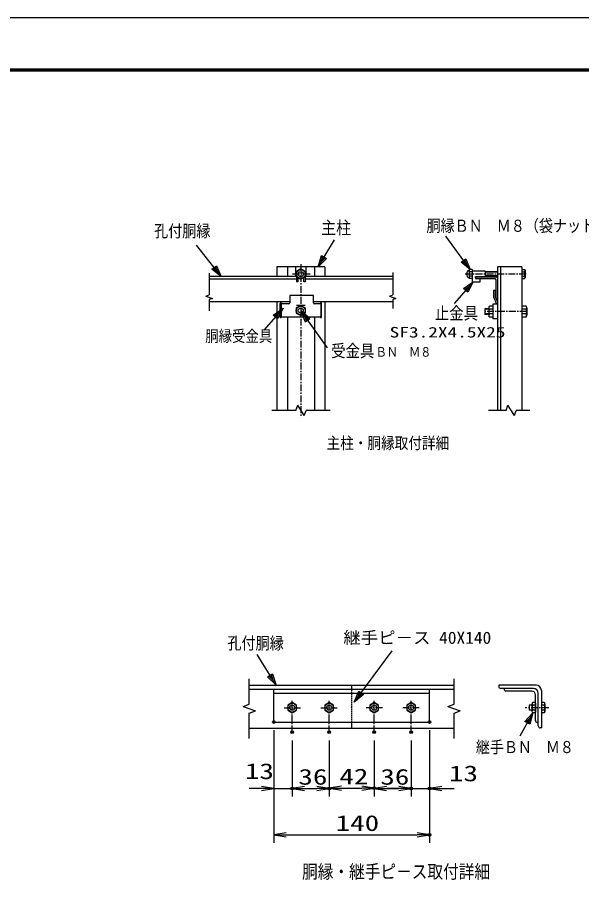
# Model space of a CAD drawing. Units: millimetres, scale not verified. Extents: x -4455 to 4455, y -3150 to 3150.
# Drawn here: x 438 to 2503, y -45 to 3150 of the extents above; entities that cross this region are included whole.
import ezdxf
from ezdxf.enums import TextEntityAlignment as Align

# ---------------------------------------------------------------- set-up
doc = ezdxf.new("R2010")
doc.units = ezdxf.units.MM
doc.header["$LTSCALE"] = 20
doc.header["$PDMODE"] = 32
doc.header["$PDSIZE"] = 10
doc.linetypes.add('USER2', pattern=[2, 1.25, -0.25, 0.25, -0.25])
doc.linetypes.add('USER3', pattern=[0.375, 0.25, -0.125])
for name, color, linetype, lineweight in [('0-0_1', 7, 'Continuous', 25), ('0-1_2', 7, 'Continuous', 25), ('0-2_0', 4, 'Continuous', 25), ('0-4_EXTCNT-LMEC0', 2, 'Continuous', 25), ('0-7_WAKU', 7, 'Continuous', 25)]:
    doc.layers.add(name, color=color, linetype=linetype, lineweight=lineweight)
doc.layers.add('0-5_DEFPOINTS', color=7, linetype='Continuous')
doc.styles.add('ＭＳ ゴシック', font='')
doc.styles.get('ＭＳ ゴシック').set_extended_font_data('MS Gothic')

# ---------------------------------------------------------------- blocks, each defined once
blk = doc.blocks.new('DARROWS')
at = {"layer": '0-2_0', "color": 2}
blk.add_line((0, 0), (-19.982, 0), dxfattribs=at)
blk.add_lwpolyline([(-20, -3.333), (0, 0), (-20, 3.333)], dxfattribs=at)
blk = doc.blocks.new('C49')
at = {"layer": '0-0_1', "color": 4}
blk.add_line((135061, 104010.5), (133661.3, 102411.8), dxfattribs=at)
blk.add_lwpolyline([(134349.7, 103516.8), (135061, 104010.5), (134665.7, 103240.2)], close=True, dxfattribs=at)
blk.add_lwpolyline([(134428.7, 103447.7), (134784.4, 103694.5), (134586.7, 103309.3)], dxfattribs=at)
blk = doc.blocks.new('C47')
at = {"layer": '0-0_1', "color": 4}
blk.add_line((116624.1, 104388.2), (114811.1, 106684), dxfattribs=at)
blk.add_lwpolyline([(116268.3, 105177.6), (116624.1, 104388.2), (115938.7, 104917.3)], close=True, dxfattribs=at)
blk.add_lwpolyline([(116185.9, 105112.5), (116363.8, 104717.8), (116021.1, 104982.3)], dxfattribs=at)
blk = doc.blocks.new('C50')
at = {"layer": '0-0_1', "color": 4}
blk.add_line((134851.1, 104894.6), (133050.8, 107334.7), dxfattribs=at)
blk.add_lwpolyline([(134521.3, 105695.2), (134851.1, 104894.6), (134183.4, 105445.9)], close=True, dxfattribs=at)
blk.add_lwpolyline([(134436.8, 105632.9), (134601.7, 105232.6), (134267.9, 105508.2)], dxfattribs=at)
blk = doc.blocks.new('C48')
at = {"layer": '0-0_1', "color": 4}
blk.add_line((123707.5, 105095.7), (124907.8, 107079.9), dxfattribs=at)
blk.add_lwpolyline([(124322, 105705.7), (123707.5, 105095.7), (123962.6, 105923.1)], close=True, dxfattribs=at)
blk.add_lwpolyline([(124232.1, 105760.1), (123924.9, 105455.1), (124052.5, 105868.8)], dxfattribs=at)

msp = doc.modelspace()

# ---------------------------------------------------------------- linework, layer by layer
at = {"layer": '0-0_1'}
for p, q in [((1563.92, 2237.29), (1387.84, 2237.29)), ((1387.84, 2237.29), (1387.84, 2201.92)), ((1426.4, 2237.29), (1426.4, 2201.92)), ((1457.25, 2201.92), (1457.25, 2237.29)), ((1494.5, 2201.92), (1494.5, 2237.29)), ((1525.35, 2237.29), (1525.35, 2201.92)), ((1563.92, 2237.29), (1563.92, 2201.92)), ((2284.91, 2237.29), (2194.91, 2237.29)), ((2194.92, 2237.29), (2194.92, 1712.29)), ((2206.92, 2237.29), (2206.92, 1712.29)), ((2284.91, 2237.29), (2284.91, 1712.29)), ((1475.88, 2229.73), (1459.75, 2220.42)), ((1459.75, 2220.42), (1459.75, 2183.03)), ((1492.01, 2220.42), (1475.88, 2229.73)), ((1492.01, 2183.03), (1492.01, 2220.42)), ((2150.71, 2221.21), (2102.48, 2221.21)), ((2150.71, 2221.21), (2150.71, 2201.12)), ((1459.75, 2201.92), (1139.92, 2201.92)), ((1459.75, 2192.13), (1139.92, 2192.13)), ((1459.75, 2201.8), (1475.88, 2192.49)), ((1475.88, 2192.49), (1492.01, 2201.8)), ((1487.01, 2183.03), (1487.01, 2198.91)), ((1492.01, 2183.03), (1487.01, 2183.03)), ((1811.83, 2201.92), (1492.01, 2201.92)), ((1811.83, 2192.13), (1492.01, 2192.13)), ((2102.48, 2195.09), (2102.48, 2183.03)), ((2102.48, 2183.03), (2132.62, 2183.03)), ((2150.71, 2201.12), (2114.54, 2201.12)), ((2114.54, 2197.1), (2114.54, 2201.12)), ((2190.9, 2200.11), (2114.54, 2200.11)), ((2185.87, 2194.08), (2117.56, 2194.08)), ((2132.63, 2183.03), (2132.63, 2194.08)), ((2188.89, 2191.07), (2188.89, 2122.75)), ((2186.88, 2150.88), (2180.85, 2150.88)), ((2180.85, 2150.88), (2180.85, 2127.56)), ((2186.88, 2150.88), (2186.88, 2128.78)), ((1434.98, 2109.34), (1139.92, 2109.34)), ((1387.84, 2109.34), (1387.84, 1712.29)), ((1811.83, 2109.34), (1521.4, 2109.34)), ((1563.92, 2109.34), (1563.92, 1712.29)), ((2180.85, 2127.56), (2192.3, 2100.35)), ((2186.88, 2128.78), (2194.92, 2109.68)), ((2194.92, 2119.74), (2191.9, 2119.74)), ((1474.93, 2096.35), (1458.8, 2087.04)), ((1491.06, 2087.04), (1474.93, 2096.35)), ((2148.96, 2084.35), (2148.96, 2063.01)), ((2163.63, 2084.35), (2148.96, 2084.35)), ((2163.63, 2088.01), (2163.63, 2059.35)), ((2178.29, 2093.68), (2166.03, 2093.68)), ((2178.29, 2082.35), (2166.03, 2082.35)), ((2194.92, 2100.35), (2178.29, 2100.35)), ((2178.29, 2100.35), (2178.29, 2047.01)), ((2299.88, 2093.68), (2284.95, 2093.68)), ((2299.87, 2082.35), (2284.95, 2082.35)), ((2302.29, 2088.02), (2302.29, 2059.33)), ((1426.4, 2054.61), (1426.4, 1712.29)), ((1458.8, 2068.42), (1474.93, 2059.11)), ((1474.93, 2059.11), (1491.06, 2068.42)), ((1525.35, 2054.61), (1525.35, 1712.29)), ((2163.63, 2063.01), (2148.96, 2063.01)), ((2178.29, 2065.01), (2166.03, 2065.01)), ((2178.29, 2053.68), (2166.03, 2053.68)), ((2194.92, 2047.01), (2178.29, 2047.01)), ((2299.89, 2065.01), (2284.95, 2065.01)), ((2299.93, 2053.68), (2284.95, 2053.68)), ((1286.64, 706.74), (2036.64, 706.74)), ((1661.64, 691.74), (1661.64, 706.74)), ((1286.64, 691.74), (2036.64, 691.74)), ((1376.64, 571.74), (1376.64, 691.74)), ((1376.64, 676.74), (1946.64, 676.74)), ((1946.64, 571.74), (1946.64, 691.74)), ((1444.14, 642.87), (1428.01, 633.55)), ((1460.27, 633.55), (1444.14, 642.87)), ((1579.14, 642.87), (1563.01, 633.55)), ((1595.27, 633.55), (1579.14, 642.87)), ((1744.14, 642.87), (1728.01, 633.55)), ((1760.27, 633.55), (1744.14, 642.87)), ((1879.14, 642.87), (1863.01, 633.55)), ((1895.27, 633.55), (1879.14, 642.87)), ((2334.55, 642.86), (2324.65, 642.86)), ((2366.33, 642.86), (2356.18, 642.86)), ((1428.01, 633.55), (1428.01, 614.93)), ((1428.01, 614.93), (1444.14, 605.62)), ((1444.14, 605.62), (1460.27, 614.93)), ((1460.27, 614.93), (1460.27, 633.55)), ((1563.01, 633.55), (1563.01, 614.93)), ((1563.01, 614.93), (1579.14, 605.62)), ((1579.14, 605.62), (1595.27, 614.93)), ((1595.27, 614.93), (1595.27, 633.55)), ((1728.01, 633.55), (1728.01, 614.93)), ((1728.01, 614.93), (1744.14, 605.62)), ((1744.14, 605.62), (1760.27, 614.93)), ((1760.27, 614.93), (1760.27, 633.55)), ((1863.01, 633.55), (1863.01, 614.93)), ((1895.27, 614.93), (1895.27, 633.55)), ((2321.65, 633.55), (2311.43, 633.55)), ((2321.65, 614.93), (2311.43, 614.93)), ((2334.55, 633.55), (2324.65, 633.55)), ((2334.55, 614.93), (2324.65, 614.93)), ((2366.17, 633.55), (2356.18, 633.55)), ((2366.28, 614.93), (2356.18, 614.93)), ((2369.24, 638.25), (2369.24, 610.32)), ((2334.55, 605.62), (2324.65, 605.62)), ((2366.22, 605.62), (2356.18, 605.62)), ((1286.64, 549.24), (2036.64, 549.24)), ((1376.64, 571.74), (1946.64, 571.74)), ((1661.64, 549.24), (1661.64, 571.74))]:
    msp.add_line(p, q, dxfattribs=at)
at = {"layer": '0-0_1', "color": 4, "linetype": 'USER2'}
for p, q in [((1475.88, 2247.23), (1475.88, 1686.83)), ((1510.12, 2211.11), (1442.16, 2211.11)), ((2300.3, 2211.16), (2077.04, 2211.16)), ((2302.29, 2073.68), (2145.99, 2073.68)), ((1444.14, 534.24), (1444.14, 654.24)), ((1579.14, 534.24), (1579.14, 654.24)), ((1744.14, 534.24), (1744.14, 654.24)), ((1879.14, 534.24), (1879.14, 654.24)), ((1414.14, 624.24), (1474.14, 624.24)), ((1549.14, 624.24), (1609.14, 624.24)), ((1774.14, 624.24), (1714.14, 624.24)), ((1909.14, 624.24), (1849.14, 624.24)), ((2383.38, 624.24), (2296.56, 624.24))]:
    msp.add_line(p, q, dxfattribs=at)
at = {"layer": '0-0_1', "color": 4}
for p, q in [((1139.92, 2214.08), (1139.92, 2149.98)), ((1811.83, 2216.96), (1811.83, 2145.97)), ((1811.83, 2141.7), (1811.83, 2134.72)), ((1128.17, 2130.44), (1139.92, 2134.72)), ((1128.17, 2130.44), (1151.67, 2121.89)), ((1151.67, 2121.89), (1139.92, 2117.62)), ((1800.09, 2130.44), (1811.83, 2134.72)), ((1800.09, 2130.44), (1823.58, 2121.89)), ((1823.58, 2121.89), (1811.83, 2117.62)), ((1811.83, 2117.62), (1811.83, 2085.36)), ((2163.63, 2082.21), (2148.96, 2082.21)), ((1475.88, 2076.67), (1572.22, 1941.39)), ((1508.78, 2048.53), (1475.88, 2076.67)), ((1488.05, 2059.55), (1495.94, 2039.4)), ((1504.5, 2045.49), (1488.05, 2059.55)), ((2163.63, 2065.15), (2148.96, 2065.15)), ((1457.25, 1712.29), (1464.03, 1730.92)), ((1487.72, 1693.67), (1464.03, 1730.92)), ((2227.03, 1712.29), (2233.81, 1730.92)), ((2257.5, 1693.67), (2233.81, 1730.92)), ((1457.25, 1712.29), (1369.22, 1712.29)), ((1487.72, 1693.67), (1494.5, 1712.29)), ((1582.54, 1712.29), (1494.5, 1712.29)), ((2227.03, 1712.29), (2163.04, 1712.29)), ((2257.5, 1693.67), (2264.28, 1712.29)), ((2313.61, 1712.29), (2264.28, 1712.29)), ((1671.36, 644.48), (1809.9, 831.87)), ((1384.65, 706.74), (1315.38, 819.22)), ((1286.64, 636.87), (1286.64, 729.24)), ((2036.64, 636.87), (2036.64, 729.24)), ((1264.14, 628.68), (1286.64, 636.87)), ((1264.14, 628.68), (1309.14, 612.3)), ((1286.64, 604.11), (1309.14, 612.3)), ((2014.14, 628.68), (2036.64, 636.87)), ((2014.14, 628.68), (2059.14, 612.3)), ((1286.64, 511.74), (1286.64, 604.11)), ((2324.65, 605.62), (2277.32, 520.36)), ((2295.09, 574), (2324.65, 605.62)), ((2299.68, 571.45), (2314.46, 587.26)), ((2314.46, 587.26), (2308.86, 566.35))]:
    msp.add_line(p, q, dxfattribs=at)
at = {"layer": '0-0_1', "color": 4, "linetype": 'USER3'}
msp.add_line((1661.64, 571.74), (1661.64, 691.74), dxfattribs=at)
at = {"layer": '0-0_1'}
for points in [[(1464.75, 2198.91), (1464.75, 2183.03), (1459.75, 2183.03)], [(1863.01, 614.93), (1879.14, 605.62), (1895.27, 614.93)]]:
    msp.add_lwpolyline(points, dxfattribs=at)
at = {"layer": '0-0_1', "color": 4}
for points in [[(1475.88, 2076.67), (1491.67, 2036.36), (1508.78, 2048.53)], [(1367.1, 745.26), (1373.64, 724.62), (1358.16, 739.75)], [(1700.55, 675.13), (1683.85, 661.37), (1692.11, 681.37)], [(2036.64, 511.74), (2036.64, 604.11), (2059.14, 612.3)], [(2324.65, 605.62), (2313.45, 563.8), (2295.09, 574)]]:
    msp.add_lwpolyline(points, dxfattribs=at)
for points in [[(1353.69, 737), (1371.57, 748.01), (1384.65, 706.74)], [(1704.77, 672.01), (1671.36, 644.48), (1687.89, 684.49)]]:
    msp.add_lwpolyline(points, close=True, dxfattribs=at)
at = {"layer": '0-0_1'}
for centre, radius in [((1475.88, 2211.11), 16.13), ((1475.88, 2211.11), 9.31), ((1474.93, 2077.73), 16.13), ((1474.93, 2077.73), 9.31), ((1444.14, 624.24), 16.13), ((1579.14, 624.24), 16.13), ((1744.14, 624.24), 16.13), ((1879.14, 624.24), 16.13), ((1444.14, 624.24), 9.31), ((1579.14, 624.24), 9.31), ((1744.14, 624.24), 9.31), ((1879.14, 624.24), 9.31)]:
    msp.add_circle(centre, radius, dxfattribs=at)
for centre, radius, start, end in [((2097.32, 2210.9), 15.29, 113.49933, 245.97135), ((2117.56, 2197.1), 3.01, 180.01749, 270), ((2185.87, 2191.07), 3.01, 0, 90), ((2190.9, 2196.09), 4.02, 0, 90), ((2191.9, 2122.72), 3.01, 179.99992, 270), ((2171.34, 2088.03), 7.75, 133.23149, 226.94679), ((2180.58, 2073.63), 16.94, 149.07794, 210.64148), ((2294.58, 2088.03), 7.75, 313.05395, 46.76926), ((2285.34, 2073.63), 16.94, 329.3584, 30.92194), ((2171.83, 2059.31), 8.14, 135.46316, 224.1324), ((2294.09, 2059.31), 8.14, 315.86685, 44.53607), ((2336.64, 687.21), 19.54, 0, 90), ((2320.62, 671.19), 13.93, 0, 90), ((2326.87, 677.44), 17.58, 0, 90), ((2327.39, 638.29), 5.52, 120.9258, 239.92639), ((2363.5, 638.29), 5.52, 300.07333, 59.07392), ((2337.65, 624.15), 15.99, 144.11156, 215.34193), ((2326.92, 610.35), 5.21, 116.37906, 244.40222), ((2353.24, 624.15), 15.99, 324.65771, 35.88809), ((2363.97, 610.35), 5.21, 295.59689, 63.62006)]:
    msp.add_arc(centre, radius, start, end, dxfattribs=at)
at = {"layer": '0-1_2'}
for p, q in [((2091.23, 2225.08), (2092.48, 2227.24)), ((2091.23, 2225.08), (2091.23, 2197.24)), ((2102.48, 2219.2), (2092.37, 2219.2)), ((2102.48, 2227.24), (2092.48, 2227.24)), ((2102.48, 2227.24), (2102.48, 2195.09)), ((2102.48, 2219.2), (2102.48, 2203.13)), ((2194.92, 2219.2), (2150.71, 2219.2)), ((2284.92, 2227.24), (2294.97, 2227.24)), ((2284.92, 2227.24), (2284.92, 2194.96)), ((2284.92, 2219.17), (2294.96, 2219.17)), ((2296.21, 2225.08), (2294.97, 2227.24)), ((2296.21, 2225.08), (2296.21, 2197.12)), ((2091.23, 2197.24), (2092.48, 2195.09)), ((2102.48, 2203.13), (2092.48, 2203.12)), ((2102.48, 2195.09), (2092.48, 2195.09)), ((2194.92, 2203.13), (2150.71, 2203.13)), ((2284.92, 2203.03), (2294.97, 2203.03)), ((2284.92, 2194.96), (2294.97, 2194.96)), ((2296.21, 2197.12), (2294.97, 2194.96)), ((2284.95, 2086.58), (2284.95, 2060.76)), ((2336.64, 706.74), (2199.89, 706.74)), ((2199.89, 706.74), (2199.89, 702.83)), ((2326.87, 695.02), (2207.7, 695.02)), ((2220, 694.4), (2220, 691.31)), ((2320.62, 685.12), (2226.19, 685.12)), ((2334.55, 576.76), (2334.55, 671.19)), ((2344.45, 558.27), (2344.45, 677.44)), ((2356.18, 687.21), (2356.18, 550.45)), ((2334.55, 640.37), (2334.55, 608.12)), ((2356.18, 640.37), (2356.18, 608.12)), ((2311.43, 633.55), (2311.43, 614.93)), ((2321.65, 638.21), (2321.65, 610.27)), ((2343.84, 570.57), (2340.74, 570.57)), ((2356.18, 550.45), (2352.27, 550.45))]:
    msp.add_line(p, q, dxfattribs=at)
at = {"layer": '0-1_2', "color": 4}
for p, q in [((2194.91, 2217.59), (2150.71, 2217.59)), ((2194.91, 2204.73), (2150.71, 2204.73))]:
    msp.add_line(p, q, dxfattribs=at)
at = {"layer": '0-1_2'}
for centre, radius, start, end in [((2105.76, 2225.08), 14.61, 179.99992, 203.62862), ((2120.22, 2211.4), 28.93, 164.30701, 196.61107), ((2281.62, 2225.08), 14.59, 336.1131, 0), ((2269.6, 2211.1), 26.62, 342.35559, 17.65405), ((2105.76, 2197.24), 14.53, 156.03488, 179.99992), ((2281.62, 2197.12), 14.59, 0, 23.88546), ((2207.7, 702.83), 7.81, 179.99992, 270), ((2226.19, 691.31), 6.19, 179.99992, 270), ((2340.74, 576.76), 6.19, 179.99992, 270), ((2352.27, 558.27), 7.81, 179.99992, 270)]:
    msp.add_arc(centre, radius, start, end, dxfattribs=at)
at = {"layer": '0-2_0', "color": 7}
for p, q in [((1521.4, 2132.67), (1434.98, 2132.67)), ((1434.98, 2132.67), (1434.98, 2105.55)), ((1521.4, 2105.55), (1521.4, 2132.67)), ((1399.96, 2053.47), (1399.96, 2103.87)), ((1402.69, 2105.87), (1401.96, 2105.87)), ((1401.96, 2105.87), (1402.69, 2105.87)), ((1403.17, 2100.55), (1403.17, 2056.61)), ((1404.69, 2102.55), (1404.69, 2103.87)), ((1431.98, 2102.55), (1405.17, 2102.55)), ((1458.8, 2087.04), (1458.8, 2068.42)), ((1460.15, 2097.1), (1491.96, 2097.1)), ((1460.15, 2097.1), (1460.15, 2097.05)), ((1460.15, 2097.05), (1491.96, 2097.05)), ((1491.06, 2087.04), (1491.06, 2068.42)), ((1491.96, 2097.1), (1491.96, 2097.05)), ((1547.04, 2102.55), (1524.4, 2102.55)), ((1547.04, 2102.49), (1547.04, 2102.55)), ((1547.06, 2102.55), (1547.06, 2103.87)), ((1548.59, 2100.55), (1548.59, 2056.61)), ((1549.06, 2105.87), (1549.79, 2105.87)), ((1549.79, 2105.87), (1549.06, 2105.87)), ((1551.79, 2053.47), (1551.79, 2103.87)), ((1401.94, 2051.76), (1402.69, 2051.76)), ((1404.69, 2053.76), (1404.69, 2054.61)), ((1405.17, 2054.61), (1547.04, 2054.61)), ((1547.04, 2054.61), (1547.04, 2054.66)), ((1547.06, 2053.76), (1547.06, 2054.61)), ((1549.81, 2051.76), (1549.06, 2051.76))]:
    msp.add_line(p, q, dxfattribs=at)
at = {"layer": '0-2_0', "color": 1}
for p, q in [((1376.64, 541.74), (1376.64, 298.66)), ((1376.64, 541.74), (1376.64, 129.24)), ((1946.64, 541.74), (1946.64, 129.24)), ((1946.64, 541.74), (1946.64, 298.66)), ((1444.14, 504.24), (1444.14, 298.66)), ((1444.14, 504.24), (1444.14, 298.66)), ((1579.14, 504.24), (1579.14, 299.66)), ((1579.14, 504.24), (1579.14, 298.66)), ((1744.14, 504.24), (1744.14, 299.66)), ((1744.14, 504.24), (1744.14, 298.66)), ((1879.14, 504.24), (1879.14, 298.66)), ((1879.14, 504.24), (1879.14, 298.66))]:
    msp.add_line(p, q, dxfattribs=at)
at = {"layer": '0-2_0', "color": 2}
for p, q in [((1331.64, 328.66), (1286.64, 328.66)), ((1376.64, 328.66), (1444.14, 328.66)), ((1489.14, 328.66), (1534.14, 328.66)), ((1489.14, 328.66), (1534.14, 328.66)), ((1624.14, 329.66), (1699.14, 329.66)), ((1834.14, 328.66), (1789.14, 328.66)), ((1789.14, 328.66), (1834.14, 328.66)), ((1879.14, 328.66), (1946.64, 328.66)), ((1991.64, 328.66), (2036.64, 328.66)), ((1421.64, 159.24), (1901.64, 159.24))]:
    msp.add_line(p, q, dxfattribs=at)
at = {"layer": '0-2_0', "color": 7}
for centre, radius, start, end in [((1401.96, 2103.87), 2, 90, 180), ((1402.69, 2103.87), 2, 0, 90), ((1405.17, 2100.55), 2, 90, 180), ((1431.98, 2105.55), 3, 270, 0), ((1524.4, 2105.55), 3, 180, 270), ((1546.59, 2100.55), 2, 0, 90), ((1549.06, 2103.87), 2, 90, 180), ((1549.79, 2103.87), 2, 0, 90), ((1401.94, 2053.76), 2, 188.18645, 270), ((1402.69, 2053.76), 2, 270, 0), ((1405.17, 2056.61), 2, 180, 270), ((1546.59, 2056.61), 2, 270, 0), ((1549.06, 2053.76), 2, 180, 270), ((1549.81, 2053.76), 2, 270, 351.81355)]:
    msp.add_arc(centre, radius, start, end, dxfattribs=at)
at = {"layer": '0-4_EXTCNT-LMEC0', "color": 4}
for p, q in [((1139.92, 2149.98), (1139.92, 2134.72)), ((1811.83, 2145.97), (1811.83, 2141.7)), ((1139.92, 2117.62), (1139.92, 2075.92))]:
    msp.add_line(p, q, dxfattribs=at)
at = {"layer": '0-5_DEFPOINTS'}
for p in [(1376.64, 571.74), (1946.64, 571.74), (1444.14, 534.24), (1579.14, 534.24), (1744.14, 534.24), (1879.14, 534.24), (1444.14, 328.66), (1579.14, 328.66), (1744.14, 329.66), (1879.14, 328.66), (1946.64, 328.66), (1946.64, 159.24)]:
    msp.add_point(p, dxfattribs=at)
at = {"layer": '0-7_WAKU', "color": 3}
msp.add_lwpolyline([(-4455.05, 3150.01), (4454.95, 3150.01), (4454.95, -3149.99), (-4455.05, -3149.99)], close=True, dxfattribs=at)
at = {"layer": '0-7_WAKU'}
for points in [[(-4155.05, 2962.51), (4154.95, 2962.51), (4154.95, -2962.49), (-4155.05, -2962.49)], [(-4153.17, 2960.64), (4153.08, 2960.64), (4153.08, -2960.61), (-4153.17, -2960.61)], [(-4151.3, 2958.76), (4151.2, 2958.76), (4151.2, -2958.74), (-4151.3, -2958.74)], [(-4149.42, 2956.89), (4149.33, 2956.89), (4149.33, -2956.86), (-4149.42, -2956.86)], [(-4147.55, 2955.01), (4147.45, 2955.01), (4147.45, -2954.99), (-4147.55, -2954.99)]]:
    msp.add_lwpolyline(points, close=True, dxfattribs=at)

# ---------------------------------------------------------------- block references
at = {"layer": '0-2_0'}
for name, p, xscale, yscale in [('C48', (-4646.76, -3017.49), 0.05, 0.05), ('C50', (-4646.76, -3017.49), 0.05, 0.05), ('C47', (-4646.76, -3017.49), 0.05, 0.05), ('C49', (-4646.76, -3017.49), 0.05, 0.05), ('C49', (-5342.78, -3114.82), 0.05, 0.05), ('DARROWS', (1376.64, 328.66), 2.25, 2.25), ('DARROWS', (1579.14, 328.66), 2.25, 2.25), ('DARROWS', (1744.14, 329.66), 2.25, 2.25), ('DARROWS', (1879.14, 328.66), 2.25, 2.25), ('DARROWS', (1879.14, 328.66), 2.25, 2.25), ('DARROWS', (1946.64, 159.24), 2.25, 2.25)]:
    msp.add_blockref(name, p, dxfattribs=dict(at, xscale=xscale, yscale=yscale))
at = {"layer": '0-2_0', "xscale": 2.25, "yscale": 2.25, "rotation": 180}
for p in [(1444.14, 328.66), (1444.14, 328.66), (1579.14, 329.66), (1744.14, 328.66), (1946.64, 328.66), (1376.64, 159.24)]:
    msp.add_blockref('DARROWS', p, dxfattribs=at)

# ---------------------------------------------------------------- texts
at = {"layer": '0-0_1', "color": 4, "style": 'ＭＳ ゴシック'}
for s, height, width, p in [('孔付胴縁', 44.57, 0.85, (938.22, 2333.07)), ('主柱', 47.36, 0.85, (1549.58, 2342.4)), ('胴縁ＢＮ\u3000Ｍ８（袋ナット）', 44.37, 0.85, (1935.56, 2352.28)), ('止金具', 45.45, 0.85, (1966.06, 2031.59)), ('胴縁受金具', 42.29, 0.85, (1125.73, 1950.33)), ('受金具', 45.45, 0.85, (1586.53, 1893.79)), ('ＢＮ\u3000Ｍ８', 35.18, 0.85, (1749.56, 1898.02)), ('主柱・胴縁取付詳細', 43.02, 0.85, (1569.75, 1558.25)), ('継手ピ－ス 40X140', 44.53, 1.05, (1631.08, 844.56)), ('孔付胴縁', 44.61, 0.85, (1206.38, 824.73)), ('継手ＢＮ\u3000Ｍ８', 44.2, 0.85, (2116.36, 444.75)), ('胴縁・継手ピ－ス取付詳細', 49.46, 0.85, (1480.14, -15.27))]:
    msp.add_text(s, height=height, dxfattribs=dict(at, width=width)).set_placement(p, align=Align.BOTTOM_LEFT)
at = {"layer": '0-2_0', "color": 3, "style": 'ＭＳ ゴシック', "width": 1.35}
for s, p in [('13', (1270.97, 345.56)), ('36', (1466.64, 325.06)), ('42', (1616.64, 326.06)), ('36', (1766.64, 325.06)), ('13', (2017.97, 337.56)), ('140', (1603.14, 155.64))]:
    msp.add_text(s, height=57.77, dxfattribs=at).set_placement(p, align=Align.BOTTOM_LEFT)
at = {"layer": '0-4_EXTCNT-LMEC0', "color": 4, "style": 'ＭＳ ゴシック', "width": 1.35}
msp.add_text('SF3.2X4.5X25', height=38.48, dxfattribs=at).set_placement((1800.61, 1967.36), align=Align.BOTTOM_LEFT)

doc.saveas('drawing.dxf')
